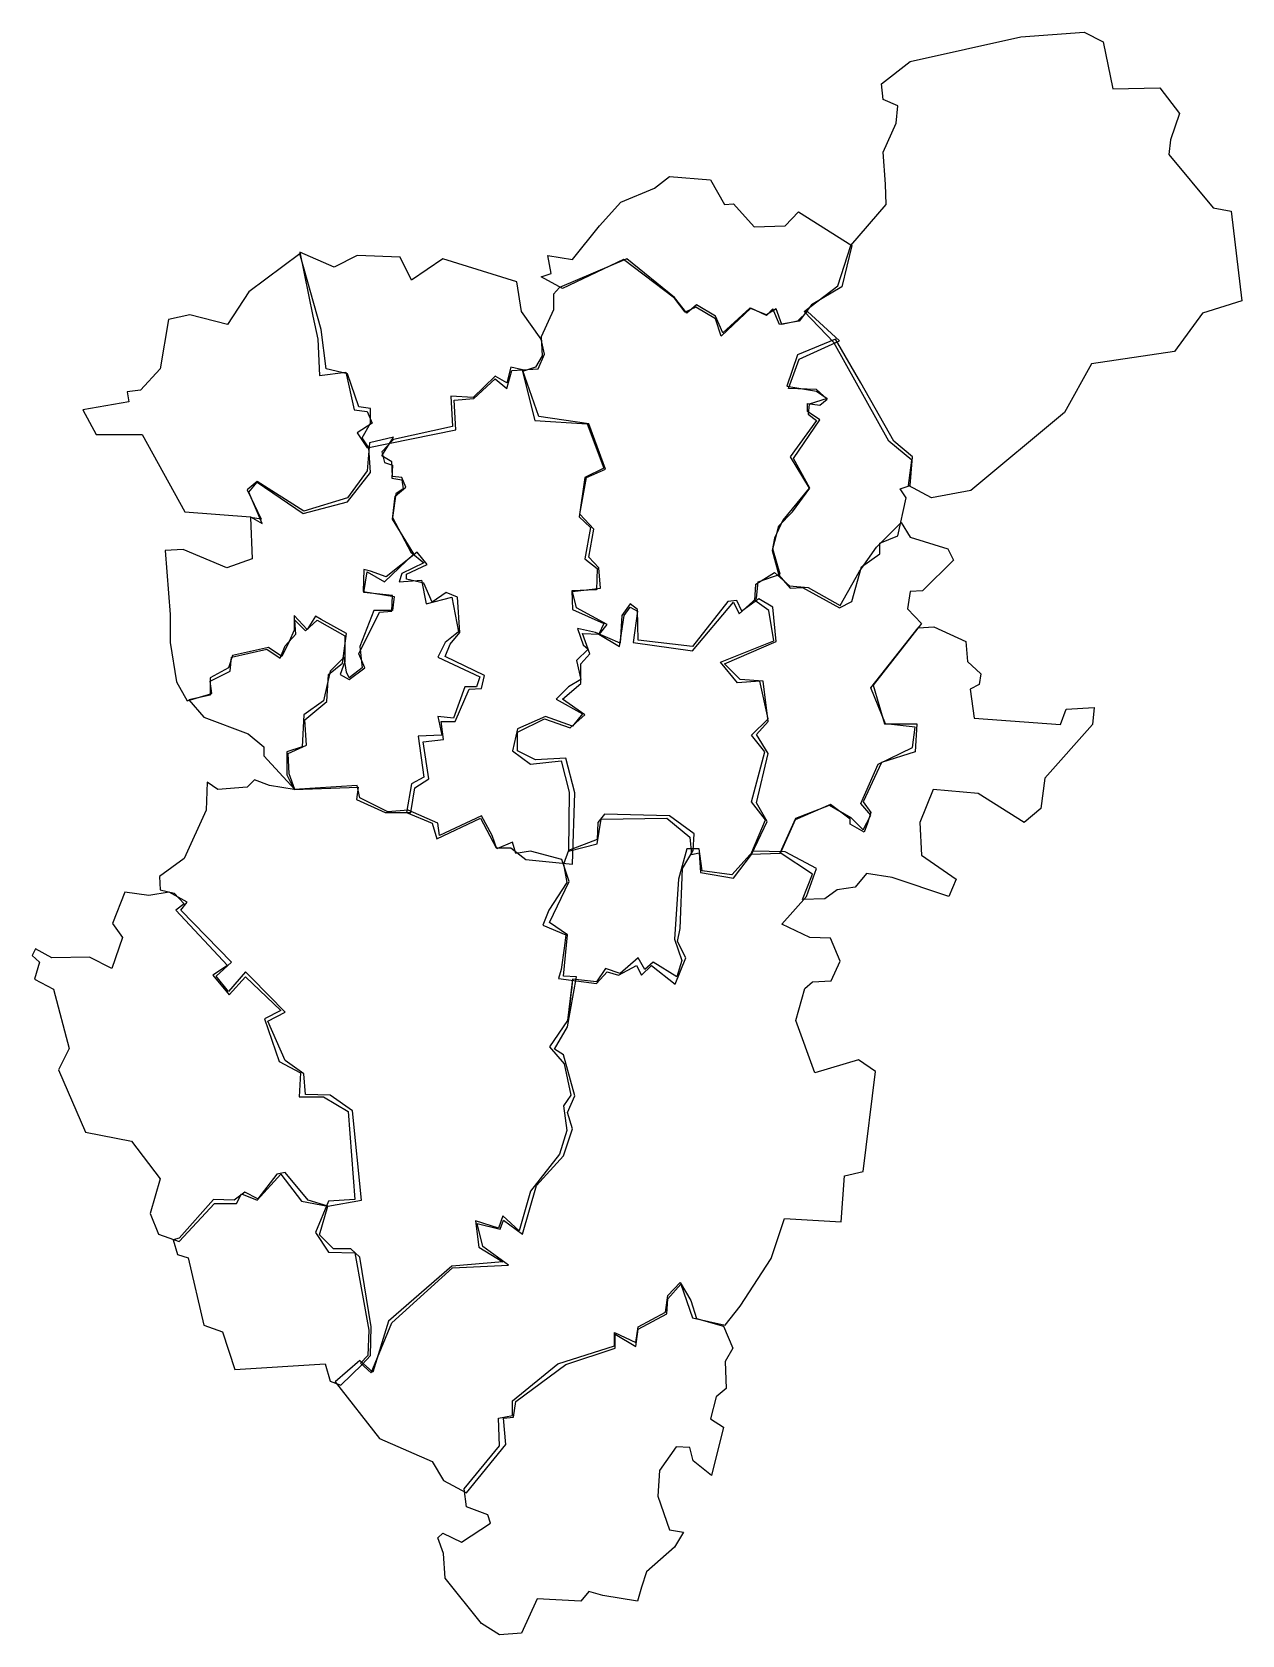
# Model space of a CAD drawing. Extents: x -151 to 270, y 107 to 664.
import ezdxf

# ---------------------------------------------------------------- set-up
doc = ezdxf.new("R2010")
doc.units = 0
doc.layers.add('Layer_1', color=7, linetype='CONTINUOUS')

msp = doc.modelspace()

# ---------------------------------------------------------------- linework, layer by layer
at = {"layer": 'Layer_1', "color": 7}
for points in [[(134, 589.714284), (146.285712, 604.000004), (146, 611.14286), (145.142856, 622.285716), (149.714288, 632.285716), (150.285712, 638.285716), (145.142856, 640.571428), (144.571432, 646.000004), (154.571432, 653.714284), (193.142856, 662.285716), (215.142856, 664.000004), (221.714288, 660.571428), (225.142856, 644.285716), (241.428568, 644.571428), (248.285712, 635.714284), (245.142856, 626.571428), (244.571432, 621.428572), (260, 602.857148), (266.285712, 601.714284), (270, 570.571428), (256.285712, 566.285716), (246.571432, 552.85714), (217.714288, 548.571428), (208.285712, 531.714284), (175.714288, 504.571428), (162, 502.000004), (154, 506.285716), (155.142856, 515.14286), (147.142856, 521.714284), (128, 556.000004), (117.714288, 566.85714), (129.428568, 575.714284), (134, 589.714284)], [(33.714286, 574.85714), (26.285714, 578.85714), (29.714286, 580.000004), (28.571429, 586.285716), (37.142858, 584.857148), (46.571429, 596.571428), (54, 604.857148), (65.714286, 609.714284), (70.857143, 613.714284), (85.142856, 612.571428), (90, 604.000004), (93.142856, 604.285716), (100.285712, 596.285716), (111.142856, 596.571428), (115.714288, 601.428572), (134.285712, 589.714284), (130.857144, 575.428572), (120.285712, 569.14286), (116, 563.428572), (109.142856, 562.285716), (106.857144, 567.714284), (104.571432, 565.428572), (99.142856, 568.000004), (88.857144, 558.285716), (86.857144, 564.285716), (80, 568.285716), (76.285714, 566.571428), (72.571429, 571.428572), (54.857143, 584.857148), (33.714286, 574.85714)], [(-57.714286, 586.85714), (-75.428571, 573.714284), (-82.857144, 562.285716), (-96, 565.714284), (-103.428568, 564.000004), (-106.285712, 546.85714), (-113.142856, 539.428572), (-117.714288, 538.85714), (-117.142856, 535.428572), (-133.142856, 532.571428), (-128.571432, 524.000004), (-112.571432, 524.000004), (-97.714288, 497.14286), (-74.857143, 495.428572), (-70.857143, 493.14286), (-75.428571, 504.000004), (-72.571429, 507.428572), (-56.571429, 496.571428), (-41.142857, 500.571428), (-33.142857, 510.85714), (-33.714286, 519.428572), (-36, 522.85714), (-33.142857, 528.000004), (-33.142857, 533.14286), (-37.142857, 533.714284), (-41.142857, 545.14286), (-48.571429, 546.85714), (-50.285714, 560.571428), (-57.714286, 586.85714)], [(26.285714, 557.14286), (19.428571, 566.85714), (17.714286, 577.14286), (-8, 585.14286), (-18.857143, 577.714284), (-22.857143, 585.714284), (-37.714286, 586.285716), (-45.714286, 582.285716), (-57.714286, 587.428572), (-53.142857, 565.14286), (-51.428571, 557.14286), (-50.857143, 544.571428), (-41.714286, 545.714284), (-38.857143, 532.571428), (-34.285714, 532.000004), (-32.571429, 528.000004), (-37.714286, 524.571428), (-34.285714, 519.428572), (-3.428571, 525.714284), (-4, 536.000004), (2.857143, 536.571428), (10.285714, 543.428572), (14.285714, 540.000004), (16, 546.285716), (25.142857, 546.85714), (27.428571, 552.000004), (26.285714, 557.14286)], [(19.714286, 546.000004), (24, 528.85714), (42.285714, 527.714284), (48, 512.285716), (41.428571, 509.14286), (39.428571, 495.428572), (43.428571, 491.714284), (41.428571, 480.85714), (45.714286, 477.428572), (45.428571, 470.000004), (36.857143, 469.714284), (37.142858, 463.14286), (48, 458.285716), (46.285714, 454.571428), (53.428571, 450.285716), (55.142858, 461.14286), (57.142858, 464.000004), (59.714286, 462.571428), (58.285714, 451.714284), (78.857143, 448.85714), (93.142856, 465.714284), (95.142856, 461.714284), (101.142856, 467.14286), (101.714288, 472.85714), (109.428568, 475.428572), (106.857144, 484.285716), (108.857144, 492.285716), (113.714288, 497.14286), (119.714288, 505.428572), (114, 515.714284), (123.142856, 529.14286), (118.857144, 532.000004), (118.857144, 534.85714), (123.142856, 534.285716), (125.714288, 536.285716), (122, 539.714284), (112.285712, 540.000004), (116, 550.285716), (130, 556.571428), (118.857144, 566.85714), (115.428568, 563.428572), (110, 562.285716), (108, 567.714284), (104.571432, 565.714284), (98.857144, 568.000004), (89.428568, 559.428572), (86.857144, 565.14286), (80.285712, 569.14286), (76.857143, 566.285716), (72.571429, 571.714284), (56, 585.14286), (32.571429, 575.14286), (30.571429, 572.85714), (30.571429, 567.428572), (26.285714, 558.000004), (26.571429, 551.428572), (24.285714, 547.428572), (19.714286, 546.000004)], [(128.571432, 557.14286), (115.428568, 551.714284), (111.714288, 540.85714), (122, 539.14286), (125.714288, 536.571428), (119.428568, 534.571428), (119.142856, 531.14286), (122, 528.85714), (112.857144, 516.285716), (119.428568, 505.428572), (110.285712, 494.285716), (107.428568, 488.000004), (106.571432, 483.714284), (108.857144, 475.14286), (112.857144, 470.571428), (117.142856, 470.85714), (130, 463.714284), (134.285712, 466.000004), (137.714288, 478.000004), (144, 482.571428), (144, 486.285716), (150.285712, 488.85714), (153.142856, 502.000004), (151.142856, 505.14286), (154.571432, 506.285716), (155.428568, 516.285716), (148.857144, 521.714284), (137.428568, 542.000004), (128.571432, 557.14286)], [(-25.142857, 522.285716), (-29.142857, 518.000004), (-28.285714, 514.285716), (-25.428571, 513.428572), (-25.714286, 508.85714), (-22.285714, 508.285716), (-21.714286, 505.14286), (-24.285714, 503.428572), (-25.428571, 495.14286), (-19.142857, 483.14286), (-14.571429, 479.428572), (-22.285714, 475.714284), (-23.142857, 472.85714), (-15.428571, 473.428572), (-13.714286, 465.14286), (-4.857143, 467.428572), (-2.571429, 455.428572), (-7.142857, 451.714284), (-9.714286, 446.571428), (4.857143, 439.714284), (3.714286, 436.285716), (-0.285714, 436.285716), (-4.285714, 425.428572), (-9.714286, 426.000004), (-8.285714, 419.428572), (-16.571429, 419.14286), (-14.571429, 404.85714), (-18.857143, 402.571428), (-20.571429, 392.571428), (-11.714286, 388.85714), (-10, 383.428572), (5.142857, 390.571428), (10.571429, 380.285716), (15.714286, 380.285716), (20.857143, 376.285716), (37.142858, 374.571428), (38, 399.428572), (34.857143, 411.428572), (24.285714, 410.85714), (18, 414.000004), (18, 420.571428), (27.428571, 425.14286), (36.285714, 422.000004), (41.428571, 426.571428), (33.714286, 432.000004), (40, 437.428572), (40, 444.285716), (43.142858, 447.714284), (40.571429, 454.85714), (46.571429, 454.571428), (49.142858, 458.000004), (38.571429, 463.714284), (37.142858, 469.428572), (46.857143, 470.571428), (46.285714, 477.714284), (42.857143, 481.428572), (44.571429, 491.14286), (39.714286, 496.285716), (42, 509.14286), (48.571429, 512.000004), (42.857143, 527.714284), (25.428571, 530.285716), (19.714286, 546.571428), (15.714286, 547.428572), (14.285714, 542.000004), (10.285714, 544.285716), (2.571429, 536.85714), (-5.142857, 537.428572), (-4.571429, 526.85714), (-25.142857, 522.285716)], [(-104.571432, 483.714284), (-102.857144, 461.428572), (-102.857144, 451.714284), (-100.571432, 438.000004), (-96.857144, 431.428572), (-88.285712, 434.000004), (-88.857144, 438.285716), (-82, 441.714284), (-81.428568, 446.571428), (-69.142858, 449.428572), (-64.571429, 446.285716), (-62.857143, 450.571428), (-59.142858, 454.571428), (-59.428571, 459.428572), (-55.714286, 455.714284), (-51.714286, 459.428572), (-42, 454.000004), (-42, 445.14286), (-43.714286, 440.571428), (-40.571429, 438.85714), (-35.142857, 442.85714), (-37.142858, 447.714284), (-30, 462.285716), (-25.714286, 462.571428), (-25.428571, 468.000004), (-35.428571, 469.14286), (-34.285714, 476.285716), (-28.285714, 472.85714), (-18, 482.571428), (-25.428571, 494.571428), (-24.571429, 502.571428), (-20.857143, 505.714284), (-22.285714, 509.14286), (-25.428571, 509.428572), (-25.714286, 514.571428), (-29.142857, 516.571428), (-25.142857, 523.14286), (-33.428571, 521.14286), (-34.285714, 511.428572), (-41.142858, 502.000004), (-56.285714, 497.428572), (-72.571429, 507.714284), (-76, 504.85714), (-71.142858, 494.571428), (-74.857143, 495.14286), (-74.285714, 480.85714), (-83.142856, 477.714284), (-98.285712, 484.000004), (-104.571432, 483.714284)], [(151.428568, 493.428572), (154.571432, 488.285716), (167.714288, 484.285716), (169.714288, 480.285716), (158.857144, 469.714284), (154.571432, 469.428572), (153.714288, 463.428572), (158.571432, 458.285716), (141.714288, 436.85714), (145.714288, 423.428572), (156.857144, 423.428572), (156.285712, 413.714284), (144.571432, 410.000004), (138.285712, 396.285716), (140.857144, 392.571428), (139.714288, 388.85714), (138.571432, 385.714284), (133.714288, 388.571428), (133.714288, 390.285716), (126.857144, 395.428572), (114.571432, 390.000004), (109.428568, 378.285716), (99.142856, 378.000004), (104.285712, 390.000004), (99.428568, 396.285716), (104, 413.714284), (99.428568, 419.428572), (105.142856, 425.14286), (102.285712, 438.285716), (94.571432, 437.714284), (88.571432, 444.85714), (107.142856, 452.285716), (105.428568, 462.85714), (100.571432, 466.285716), (100.857144, 472.000004), (107.428568, 476.000004), (112.571432, 471.428572), (119.142856, 470.85714), (130.285712, 464.571428), (136.857144, 476.285716), (142.857144, 484.85714), (151.428568, 493.428572)], [(-59.714286, 400.571428), (-37.428571, 401.428572), (-38, 397.14286), (-28, 392.571428), (-19.142857, 392.571428), (-17.714286, 401.14286), (-12.857143, 404.285716), (-14.857143, 417.14286), (-7.714286, 418.000004), (-8.571429, 424.285716), (-3.714286, 424.285716), (1.142857, 435.428572), (5.428571, 435.714284), (6.571429, 440.285716), (-7.142857, 446.85714), (-5.428571, 451.14286), (-2, 455.14286), (-2.857143, 467.428572), (-6.857143, 469.14286), (-11.714286, 465.714284), (-14.571429, 472.285716), (-20.571429, 473.714284), (-20.571429, 475.428572), (-13.428571, 478.85714), (-16.857143, 483.14286), (-27.714286, 474.571428), (-33.142857, 476.571428), (-35.428571, 477.14286), (-35.714286, 469.428572), (-24.857143, 467.714284), (-25.428571, 462.85714), (-32, 462.85714), (-36.857143, 450.285716), (-36, 442.85714), (-40.571429, 439.428572), (-41.428571, 441.428572), (-42.285714, 446.571428), (-47.142858, 441.714284), (-49.428571, 431.428572), (-56.285714, 426.571428), (-56.857143, 415.428572), (-62.285714, 413.714284), (-62.285714, 405.714284), (-59.714286, 400.571428)], [(99.428568, 378.000004), (104.857144, 389.428572), (101.142856, 396.000004), (105.142856, 413.14286), (101.142856, 419.714284), (105.142856, 424.285716), (103.428568, 438.285716), (95.428568, 438.85714), (90, 444.285716), (108, 452.000004), (106.857144, 464.000004), (102, 466.85714), (96, 462.571428), (94.285712, 466.285716), (91.142856, 466.000004), (78.857143, 450.285716), (60, 452.571428), (59.714286, 463.14286), (57.142858, 465.14286), (54.285714, 461.14286), (53.714286, 451.428572), (45.142858, 455.14286), (38.857143, 456.571428), (40.857143, 450.85714), (42.571429, 449.428572), (38.571429, 445.428572), (40, 438.85714), (35.714286, 436.285716), (31.428571, 432.000004), (40.571429, 426.85714), (37.142858, 422.571428), (27.714286, 426.000004), (18, 421.714284), (16.285714, 414.000004), (22.571429, 409.428572), (33.142857, 410.571428), (36, 399.714284), (35.714286, 379.14286), (45.714286, 381.714284), (47.142858, 390.285716), (70, 390.571428), (78, 384.000004), (78.571429, 378.000004), (81.142856, 378.571428), (81.714288, 371.714284), (93.142856, 369.714284), (99.428568, 378.000004)], [(-96.285712, 431.714284), (-91.142856, 425.714284), (-75.714286, 420.000004), (-70.285714, 415.428572), (-70.285714, 412.285716), (-59.428571, 400.571428), (-61.428571, 406.000004), (-61.714286, 413.14286), (-55.428571, 416.000004), (-56, 424.85714), (-48.285714, 431.14286), (-47.714286, 440.571428), (-42.857143, 444.571428), (-41.428571, 454.85714), (-50.285714, 459.714284), (-52.285714, 460.85714), (-55.142858, 456.285716), (-59.714286, 461.14286), (-59.714286, 456.000004), (-61.428571, 452.000004), (-64, 446.85714), (-68.571429, 450.000004), (-81.142856, 447.14286), (-82.571432, 442.85714), (-88.857144, 439.428572), (-88.857144, 433.428572), (-96.285712, 431.714284)], [(157.428568, 456.85714), (162.857144, 457.14286), (174, 452.000004), (174.571432, 445.14286), (179.142856, 440.85714), (178.571432, 437.14286), (175.428568, 435.428572), (176.857144, 425.428572), (206.857144, 423.14286), (208.857144, 428.571428), (218.571432, 429.14286), (218, 423.14286), (201.428568, 404.571428), (200, 394.000004), (194.285712, 389.14286), (178.285712, 399.14286), (162.571432, 400.571428), (158, 389.14286), (158.571432, 377.714284), (170.571432, 369.428572), (168, 363.428572), (148.285712, 370.000004), (139.428568, 371.428572), (135.428568, 366.571428), (129.142856, 365.714284), (124.857144, 362.571428), (117.142856, 362.285716), (120.571432, 371.14286), (109.428568, 378.571428), (114.857144, 390.571428), (126.571432, 395.14286), (134, 390.85714), (138.285712, 386.571428), (140.857144, 391.714284), (137.428568, 395.714284), (143.428568, 409.428572), (155.428568, 415.14286), (156.285712, 422.285716), (146, 423.428572), (140.857144, 436.000004), (157.428568, 456.85714)], [(33.428571, 376.285716), (22.571429, 379.14286), (17.428571, 378.285716), (16.285714, 382.285716), (10.857143, 380.000004), (9.142857, 384.571428), (5.428571, 391.428572), (-9.142857, 384.571428), (-9.714286, 388.85714), (-20, 393.428572), (-27.142857, 392.85714), (-36.857143, 397.714284), (-37.714286, 402.000004), (-59.714286, 400.571428), (-68.285714, 402.000004), (-73.428571, 404.000004), (-76, 401.428572), (-86.285712, 400.571428), (-90, 403.14286), (-90.285712, 393.428572), (-98, 376.571428), (-106.571432, 370.285716), (-106.285712, 365.714284), (-101.428568, 364.571428), (-98, 360.85714), (-100.857144, 358.571428), (-82.857144, 339.428572), (-88, 336.000004), (-82.285712, 329.14286), (-76.571429, 335.428572), (-64.285714, 323.714284), (-70, 320.85714), (-64.857143, 306.000004), (-57.428571, 302.000004), (-58, 293.714284), (-49.428571, 293.714284), (-40.857143, 288.571428), (-38.571429, 258.000004), (-47.714286, 257.428572), (-52.285714, 246.571428), (-47.714286, 239.714284), (-38.571429, 239.428572), (-33.714286, 212.571428), (-34, 203.714284), (-36.571429, 201.14286), (-32.857143, 197.714284), (-25.714286, 215.14286), (-4.571429, 234.285716), (14.857143, 235.14286), (6, 241.714284), (4, 249.714284), (12, 247.714284), (13.142857, 250.85714), (19.714286, 246.000004), (24.571429, 262.85714), (34, 273.14286), (37.142858, 282.571428), (35.428571, 288.285716), (38, 294.000004), (34, 308.285716), (30.857143, 310.285716), (35.428571, 318.000004), (38.571429, 335.428572), (34, 335.714284), (35.428571, 350.000004), (29.142857, 354.285716), (36, 368.571428), (33.428571, 376.285716)], [(35.714286, 379.428572), (34, 374.571428), (35.142857, 368.285716), (28.857143, 358.571428), (26.857143, 353.428572), (34.857143, 350.000004), (34.285714, 345.428572), (33.142857, 338.000004), (32.285714, 334.85714), (45.428571, 333.14286), (49.142858, 337.14286), (53.142858, 336.000004), (59.428571, 339.428572), (61.142858, 336.000004), (64.571429, 339.428572), (72.857143, 332.85714), (76.571429, 342.000004), (73.714286, 347.714284), (74.571429, 352.285716), (75.428571, 373.14286), (79.142858, 379.428572), (79.428571, 385.14286), (70.857143, 391.428572), (48.285714, 392.000004), (46, 389.14286), (45.714286, 383.14286), (35.714286, 379.428572)], [(35.428571, 320.285716), (29.142857, 311.14286), (34.285714, 305.14286), (36.571429, 294.285716), (34, 290.571428), (35.142857, 282.000004), (32.571429, 273.714284), (22.571429, 260.85714), (18.571429, 247.14286), (12.857143, 252.285716), (11.428571, 248.000004), (3.428571, 250.571428), (4.571429, 241.428572), (12.857143, 236.285716), (-4.857143, 234.85714), (-26.857143, 215.714284), (-32.285714, 198.000004), (-36.857143, 202.000004), (-45.428571, 194.571428), (-30, 174.85714), (-11.714286, 166.85714), (-7.714286, 160.285716), (0.285714, 156.000004), (14, 172.85714), (13.142857, 182.000004), (16.571429, 182.285716), (17.428571, 187.714284), (34.857143, 200.571428), (52, 206.285716), (52, 211.14286), (59.142858, 206.85714), (60, 212.85714), (70, 218.285716), (70.285714, 223.428572), (74.857143, 228.571428), (78.857143, 216.85714), (90.285712, 214.285716), (95.428568, 220.85714), (106.285712, 237.428572), (110.857144, 251.428572), (130.571432, 250.285716), (131.714288, 266.285716), (138.285712, 267.714284), (142.571432, 302.571428), (136.571432, 306.571428), (121.428568, 302.000004), (114.857144, 320.285716), (118, 331.428572), (120.571432, 333.714284), (127.142856, 334.000004), (130.285712, 340.85714), (126.857144, 348.85714), (119.714288, 349.14286), (110, 353.714284), (118.571432, 363.428572), (122, 373.14286), (111.142856, 378.85714), (100, 379.14286), (92.571432, 370.85714), (82.285712, 372.285716), (81.142856, 380.000004), (76.857143, 380.000004), (74, 369.428572), (72.571429, 348.571428), (75.142858, 341.14286), (73.428571, 335.428572), (65.142858, 340.571428), (62.285714, 338.000004), (60, 342.000004), (53.714286, 336.571428), (48.571429, 338.285716), (45.428571, 333.714284), (37.142858, 334.571428)], [(-103.142856, 364.85714), (-110.285712, 363.714284), (-118.571432, 364.85714), (-122.857144, 354.000004), (-119.428568, 349.14286), (-123.142856, 338.285716), (-130.857144, 342.285716), (-144, 342.000004), (-149.714288, 345.14286), (-150.857144, 342.85714), (-148.285712, 340.571428), (-150, 334.571428), (-143.428568, 331.14286), (-138, 310.571428), (-141.714288, 303.14286), (-132.285712, 281.428572), (-116.285712, 278.285716), (-106.285712, 265.14286), (-109.714288, 253.14286), (-106.857144, 246.000004), (-99.714288, 243.428572), (-87.428568, 256.571428), (-79.714286, 256.571428), (-78, 260.000004), (-72.571429, 257.714284), (-64.285714, 266.85714), (-57.142858, 257.428572), (-48, 255.714284), (-36.285714, 257.714284), (-39.428571, 288.85714), (-47.142858, 294.285716), (-55.714286, 294.571428), (-56.285714, 301.714284), (-62.857143, 306.285716), (-68.857143, 320.000004), (-62.857143, 323.14286), (-74.571429, 335.14286), (-76.571429, 337.14286), (-82.571432, 330.285716), (-86.857144, 335.714284), (-81.428568, 340.571428), (-99.142856, 358.571428), (-96.857144, 361.428572), (-103.142856, 364.85714)], [(-101.714288, 244.000004), (-100.285712, 238.85714), (-96.571432, 237.714284), (-91.142856, 214.285716), (-84.571432, 212.000004), (-80.285712, 198.85714), (-48.857143, 200.85714), (-47.142858, 194.85714), (-43.428571, 193.428572), (-36, 200.571428), (-33.142857, 203.714284), (-32.857143, 213.714284), (-36.857143, 238.000004), (-40, 240.85714), (-46, 240.85714), (-50.857143, 245.714284), (-48, 255.714284), (-54.857143, 257.714284), (-62.857143, 267.428572), (-65.714286, 266.85714), (-72.285714, 258.285716), (-76.857143, 260.571428), (-80.571432, 257.714284), (-87.714288, 258.000004), (-99.714288, 244.571428), (-101.714288, 244.000004)], [(-0.571429, 157.428572), (11.714286, 172.285716), (11.428571, 182.000004), (16.285714, 182.85714), (16.285714, 188.000004), (32, 200.85714), (51.714286, 207.14286), (51.714286, 211.714284), (59.142858, 208.285716), (60, 213.714284), (69.428571, 218.85714), (70.285714, 224.571428), (74.571429, 229.14286), (78.285714, 222.85714), (80.285712, 216.571428), (89.714288, 214.000004), (92.857144, 206.285716), (90.285712, 201.714284), (90.571432, 192.285716), (87.142856, 189.428572), (85.142856, 181.714284), (89.714288, 178.85714), (85.428568, 162.000004), (79.142858, 167.14286), (78, 171.714284), (73.142858, 172.000004), (67.428571, 163.714284), (66.857143, 154.85714), (70.857143, 143.14286), (75.714286, 142.285716), (72.571429, 137.14286), (62.857143, 128.571428), (61.142858, 123.14286), (59.714286, 118.285716), (47.714286, 120.285716), (42.857143, 121.714284), (40, 118.285716), (24.857143, 119.14286), (19.428571, 107.14286), (11.714286, 106.571428), (5.428571, 110.571428), (-7.142857, 126.285716), (-7.714286, 134.85714), (-9.714286, 140.285716), (-8, 142.000004), (-1.428571, 138.85714), (8.571429, 145.428572), (7.714286, 148.285716), (0.285714, 151.14286), (-0.571429, 157.428572)]]:
    msp.add_lwpolyline(points, close=True, dxfattribs=at)
msp.add_open_spline([(37.142858, 334.571428), (37.142858, 333.14286), (35.428571, 320.285716), (35.428571, 320.285716)], degree=3, dxfattribs=at)

doc.saveas('drawing.dxf')
